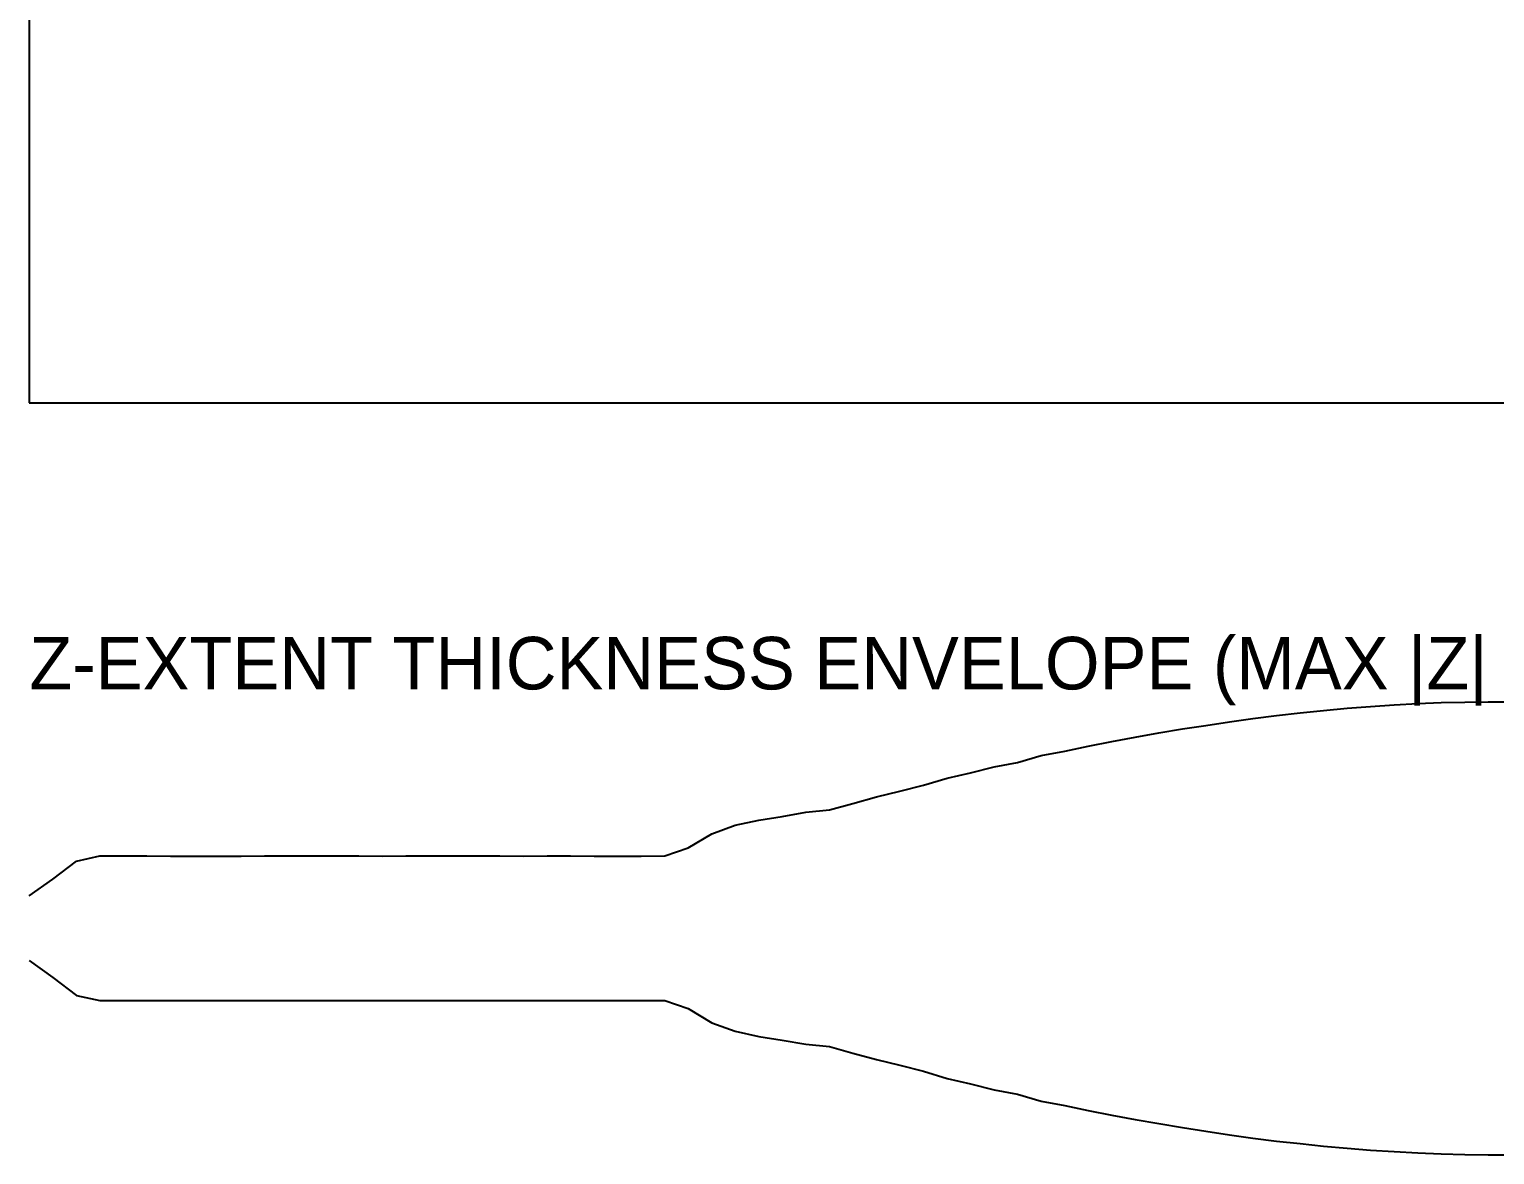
# Model space of a CAD drawing. Extents: x -27 to 218, y -64 to 34.
# Drawn here: x -26.9 to 34.4, y -64.3 to -17.2 of the extents above; entities that cross this region are included whole.
import ezdxf

# ---------------------------------------------------------------- set-up
doc = ezdxf.new("R2010")
doc.units = 0

msp = doc.modelspace()

# ---------------------------------------------------------------- linework, layer by layer
at = {"layer": 'BOUNDING_BOX'}
for p, q in [((-26.9146, 16.7696), (-26.9146, -32.804)), ((-26.9146, -32.804), (150.3456, -32.804))]:
    msp.add_line(p, q, dxfattribs=at)
at = {"layer": 'Z_EXTENT_ENVELOPE'}
for p, q in [((31.1874, -45.3971), (32.1722, -45.3579)), ((32.1722, -45.3579), (33.157, -45.3321)), ((33.157, -45.3321), (34.1417, -45.3221)), ((34.1417, -45.3221), (35.1265, -45.3229)), ((24.2939, -46.0216), (25.2787, -45.892)), ((25.2787, -45.892), (26.2635, -45.7903)), ((26.2635, -45.7903), (27.2483, -45.6809)), ((27.2483, -45.6809), (28.2331, -45.5912)), ((28.2331, -45.5912), (29.2178, -45.5146)), ((29.2178, -45.5146), (30.2026, -45.4546)), ((30.2026, -45.4546), (31.1874, -45.3971)), ((20.3548, -46.6267), (21.3396, -46.4569)), ((21.3396, -46.4569), (22.3244, -46.3101)), ((22.3244, -46.3101), (23.3092, -46.1579)), ((23.3092, -46.1579), (24.2939, -46.0216)), ((16.4157, -47.3853), (17.4005, -47.1767)), ((17.4005, -47.1767), (18.3853, -46.9834)), ((18.3853, -46.9834), (19.3701, -46.7986)), ((19.3701, -46.7986), (20.3548, -46.6267)), ((14.4462, -47.8597), (15.4309, -47.5696)), ((15.4309, -47.5696), (16.4157, -47.3853)), ((11.4918, -48.5167), (12.4766, -48.2899)), ((12.4766, -48.2899), (13.4614, -48.0389)), ((13.4614, -48.0389), (14.4462, -47.8597)), ((9.5223, -49.0663), (10.507, -48.8189)), ((10.507, -48.8189), (11.4918, -48.5167)), ((6.5679, -49.8501), (7.5527, -49.5764)), ((7.5527, -49.5764), (8.5375, -49.3033)), ((8.5375, -49.3033), (9.5223, -49.0663)), ((2.6288, -50.4935), (3.6136, -50.2718)), ((3.6136, -50.2718), (4.5984, -50.1232)), ((4.5984, -50.1232), (5.5831, -49.9453)), ((5.5831, -49.9453), (6.5679, -49.8501)), ((0.6593, -51.4417), (1.644, -50.849)), ((1.644, -50.849), (2.6288, -50.4935)), ((-0.3255, -51.7745), (0.6593, -51.4417)), ((-25.9298, -52.7417), (-24.945, -51.9913)), ((-24.945, -51.9913), (-23.9602, -51.7773)), ((-23.9602, -51.7773), (-22.9754, -51.7762)), ((-22.9754, -51.7762), (-21.9907, -51.777)), ((-21.9907, -51.777), (-21.0059, -51.7789)), ((-21.0059, -51.7789), (-20.0211, -51.779)), ((-20.0211, -51.779), (-19.0363, -51.7806)), ((-19.0363, -51.7806), (-18.0515, -51.779)), ((-18.0515, -51.779), (-17.0668, -51.7783)), ((-17.0668, -51.7783), (-16.082, -51.7773)), ((-16.082, -51.7773), (-15.0972, -51.7774)), ((-15.0972, -51.7774), (-14.1124, -51.7756)), ((-14.1124, -51.7756), (-13.1277, -51.7782)), ((-13.1277, -51.7782), (-12.1429, -51.7821)), ((-12.1429, -51.7821), (-11.1581, -51.7764)), ((-11.1581, -51.7764), (-10.1733, -51.7767)), ((-10.1733, -51.7767), (-9.1885, -51.7763)), ((-9.1885, -51.7763), (-8.2038, -51.7786)), ((-8.2038, -51.7786), (-7.219, -51.7776)), ((-7.219, -51.7776), (-6.2342, -51.7792)), ((-6.2342, -51.7792), (-5.2494, -51.7779)), ((-5.2494, -51.7779), (-4.2646, -51.7784)), ((-4.2646, -51.7784), (-3.2799, -51.7794)), ((-3.2799, -51.7794), (-2.2951, -51.7789)), ((-2.2951, -51.7789), (-1.3103, -51.7795)), ((-1.3103, -51.7795), (-0.3255, -51.7745)), ((-26.9146, -53.4528), (-25.9298, -52.7417)), ((-26.9146, -56.1553), (-25.9298, -56.8663)), ((-25.9298, -56.8663), (-24.945, -57.6167)), ((-24.945, -57.6167), (-23.9602, -57.8307)), ((-23.9602, -57.8307), (-22.9754, -57.8318)), ((-22.9754, -57.8318), (-21.9907, -57.831)), ((-21.9907, -57.831), (-21.0059, -57.8292)), ((-21.0059, -57.8292), (-20.0211, -57.8291)), ((-20.0211, -57.8291), (-19.0363, -57.8275)), ((-19.0363, -57.8275), (-18.0515, -57.8291)), ((-18.0515, -57.8291), (-17.0668, -57.8297)), ((-17.0668, -57.8297), (-16.082, -57.8308)), ((-16.082, -57.8308), (-15.0972, -57.8306)), ((-15.0972, -57.8306), (-14.1124, -57.8324)), ((-14.1124, -57.8324), (-13.1277, -57.8298)), ((-13.1277, -57.8298), (-12.1429, -57.826)), ((-12.1429, -57.826), (-11.1581, -57.8317)), ((-11.1581, -57.8317), (-10.1733, -57.8314)), ((-10.1733, -57.8314), (-9.1885, -57.8317)), ((-9.1885, -57.8317), (-8.2038, -57.8295)), ((-8.2038, -57.8295), (-7.219, -57.8305)), ((-7.219, -57.8305), (-6.2342, -57.8288)), ((-6.2342, -57.8288), (-5.2494, -57.8301)), ((-5.2494, -57.8301), (-4.2646, -57.8297)), ((-4.2646, -57.8297), (-3.2799, -57.8287)), ((-3.2799, -57.8287), (-2.2951, -57.8292)), ((-2.2951, -57.8292), (-1.3103, -57.8285)), ((-1.3103, -57.8285), (-0.3255, -57.8335)), ((-0.3255, -57.8335), (0.6593, -58.1663)), ((0.6593, -58.1663), (1.644, -58.759)), ((1.644, -58.759), (2.6288, -59.1145)), ((2.6288, -59.1145), (3.6136, -59.3362)), ((3.6136, -59.3362), (4.5984, -59.4849)), ((4.5984, -59.4849), (5.5831, -59.6628)), ((5.5831, -59.6628), (6.5679, -59.758)), ((6.5679, -59.758), (7.5527, -60.0316)), ((7.5527, -60.0316), (8.5375, -60.3047)), ((8.5375, -60.3047), (9.5223, -60.5417)), ((9.5223, -60.5417), (10.507, -60.7892)), ((10.507, -60.7892), (11.4918, -61.0913)), ((11.4918, -61.0913), (12.4766, -61.3181)), ((12.4766, -61.3181), (13.4614, -61.5692)), ((13.4614, -61.5692), (14.4462, -61.7484)), ((14.4462, -61.7484), (15.4309, -62.0384)), ((15.4309, -62.0384), (16.4157, -62.2228)), ((16.4157, -62.2228), (17.4005, -62.4313)), ((17.4005, -62.4313), (18.3853, -62.6246)), ((18.3853, -62.6246), (19.3701, -62.8094)), ((19.3701, -62.8094), (20.3548, -62.9813)), ((20.3548, -62.9813), (21.3396, -63.1512)), ((21.3396, -63.1512), (22.3244, -63.2979)), ((22.3244, -63.2979), (23.3092, -63.4501)), ((23.3092, -63.4501), (24.2939, -63.5865)), ((24.2939, -63.5865), (25.2787, -63.716)), ((25.2787, -63.716), (26.2635, -63.8177)), ((26.2635, -63.8177), (27.2483, -63.9271)), ((27.2483, -63.9271), (28.2331, -64.0169)), ((28.2331, -64.0169), (29.2178, -64.0935)), ((29.2178, -64.0935), (30.2026, -64.1535)), ((30.2026, -64.1535), (31.1874, -64.211)), ((31.1874, -64.211), (32.1722, -64.2501)), ((32.1722, -64.2501), (33.157, -64.2759)), ((33.157, -64.2759), (34.1417, -64.2859)), ((34.1417, -64.2859), (35.1265, -64.2851))]:
    msp.add_line(p, q, dxfattribs=at)

# ---------------------------------------------------------------- texts
at = {"layer": 'DIMENSIONS'}
msp.add_text('Z-EXTENT THICKNESS ENVELOPE (MAX |Z| VS X, NOT A SECTION):', height=2.2, dxfattribs=at).set_placement((-26.915, -44.804))

doc.saveas('drawing.dxf')
